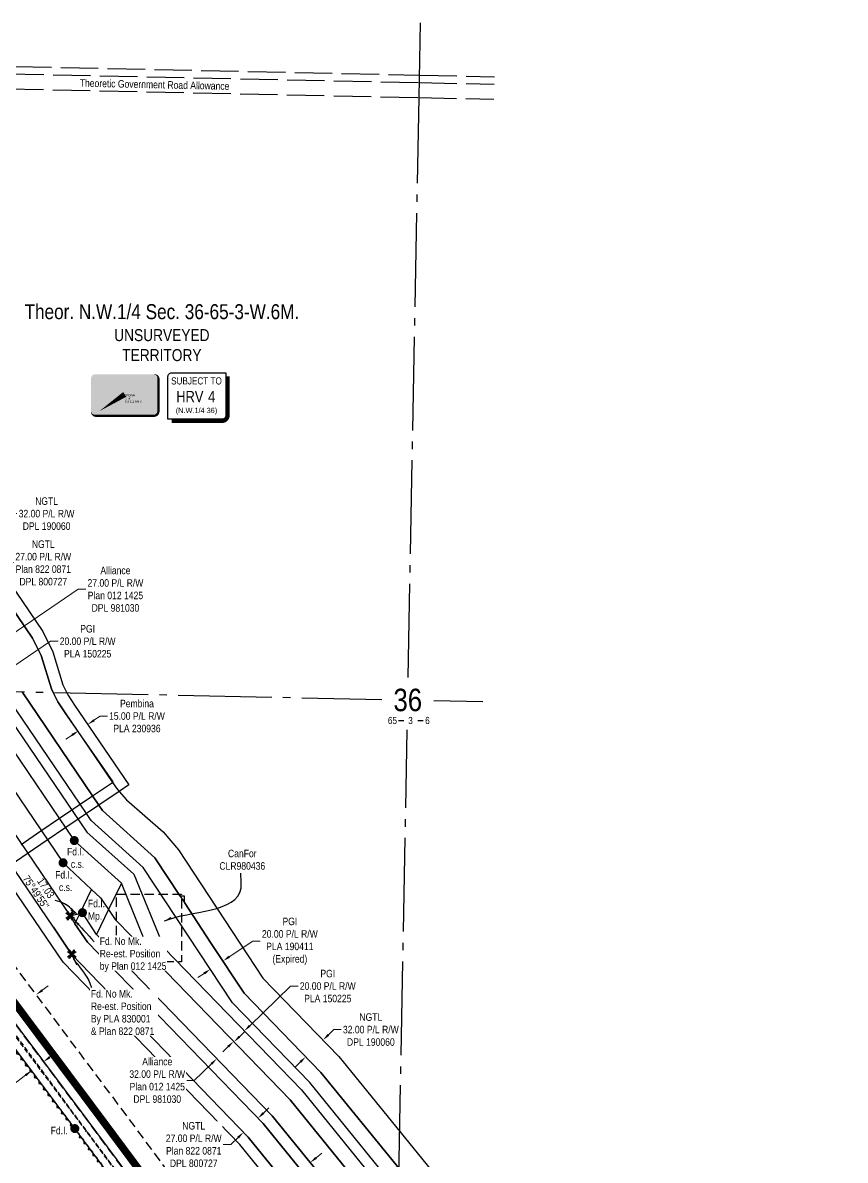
# Model space of a CAD drawing. Extents: x 413456 to 426437, y 6044251 to 6059667.
# Drawn here: x 414682 to 415779, y 6058115 to 6059633 of the extents above; entities that cross this region are included whole.
import ezdxf
from ezdxf.enums import TextEntityAlignment as Align

# ---------------------------------------------------------------- set-up
doc = ezdxf.new("R2018")
doc.units = 0
doc.header["$LTSCALE"] = 5
doc.header["$PDSIZE"] = 0.5
for name, pattern in [('0', [1, 1, 0]), ('foc-ACCESSROAD', [3.75, 2.5, -1.25]), ('foc-QUARTERLINE', [33, 25, -3, 2, -3]), ('foc-TIELINE', [1.875, 1.25, -0.625]), ('foc-UNSURVEYED', [12.5, 10, -2.5]), ('UG_PIPE', [1.875, 1.25, -0.625])]:
    doc.linetypes.add(name, pattern=pattern)
doc.layers.get('Defpoints').update_dxf_attribs({"color": 9})
for name, color, linetype in [('10', 1, 'Continuous'), ('9', 3, 'Continuous'), ('AS-OWNER', 7, 'Continuous'), ('AS-PIPE-UG', 44, 'UG_PIPE'), ('AS-ROADS', 254, 'Continuous'), ('C-RW', 13, 'Continuous'), ('C-SYMBOL', 7, 'Continuous'), ('CG-NOTES', 7, 'Continuous'), ('CTW', 7, 'Continuous'), ('F-AR', 190, 'foc-ACCESSROAD'), ('F-RW', 190, 'Continuous'), ('F-WS', 190, 'foc-ACCESSROAD'), ('L-BD', 7, 'Continuous'), ('L-MON', 1, 'Continuous'), ('L-MON-T', 1, 'Continuous'), ('L-QSEC', 8, 'foc-QUARTERLINE'), ('L-ROAD-T', 7, 'Continuous'), ('L-SECLBL', 7, 'Continuous'), ('L-UNS-T', 3, 'Continuous'), ('L-USEC', 7, 'foc-UNSURVEYED'), ('T-BUSH', 110, '0'), ('T-TIE', 201, 'foc-TIELINE')]:
    doc.layers.add(name, color=color, linetype=linetype)
for name, color, linetype, lineweight in [('C-RW-T', 13, 'Continuous', 9), ('F-AR-T', 190, 'Continuous', 9), ('F-RW-T', 190, 'Continuous', 9), ('F-WS-T', 190, 'Continuous', 9), ('T-TIE-T', 201, 'Continuous', 18)]:
    doc.layers.add(name, color=color, linetype=linetype, lineweight=lineweight)
doc.styles.add('175L', font='ARIALN.TTF', dxfattribs={"height": 20})
doc.styles.add('80CG', font='ARIALN.TTF', dxfattribs={"height": 10})
doc.styles.add('80L', font='ARIALN.TTF', dxfattribs={"height": 10})
doc.styles.add('HRV', font='ARIALN.TTF', dxfattribs={"height": 3})
doc.styles.add('SIMPLEX', font='ARIALN.TTF')
doc.styles.get("Standard").update_dxf_attribs({"font": 'ARIALN.TTF'})
doc.dimstyles.new('Compass 5 000', dxfattribs={"dimscale": 5, "dimtxt": 9, "dimasz": 2, "dimexe": 0.2, "dimexo": 0.0625, "dimgap": 0.5, "dimtad": 0, "dimtih": 1, "dimtoh": 1, "dimzin": 0, "dimdsep": 46, "dimtxsty": '80CG', "dimcen": 0.1, "dimse1": 1, "dimse2": 1, "dimclrd": 256, "dimclrt": 256, "dimaunit": 1, "dimadec": 4, "dimazin": 0, "dimtfac": 0.06, "dimtofl": 0, "dimtmove": 0, "dimatfit": 1, "dimfxl": 0.2, "dimtolj": 1, "dimtzin": 0, "dimlwd": -1, "dimarcsym": 0})

# ---------------------------------------------------------------- blocks, each defined once
blk = doc.blocks.new('L-SECLBL')
at = {"layer": '9', "color": 7}
for p, q in [((-5.1, -27.8), (-12.3, -27.8)), ((20.7, -27.8), (13.5, -27.8))]:
    blk.add_line(p, q, dxfattribs=at)
at = {"layer": '10', "color": 2, "style": 'SIMPLEX'}
blk.add_attdef('SEC', text='', height=30, dxfattribs=at).set_placement((0, 0), align=Align.MIDDLE)
at = {"layer": '10', "color": 5, "style": '80L'}
blk.add_attdef('TWP', text='', height=9.5, dxfattribs=at).set_placement((-14.4, -27.4), align=Align.MIDDLE_RIGHT)
blk.add_attdef('RGE', text='', height=9.5, dxfattribs=at).set_placement((3.6, -27.4), align=Align.MIDDLE_CENTER)
blk.add_attdef('MER', text='', height=9.5, dxfattribs=at).set_placement((23.2, -27.4), align=Align.MIDDLE_LEFT)
blk = doc.blocks.new('HRV')
blk.add_lwpolyline([(-35.1, 31.6), (37.2, 31.6), (37.2, -25.5, -0.414214), (32.2, -30.5), (-40.1, -30.5), (-40.1, 26.6, -0.414214)], format="xyb", close=True)
at = {"const_width": 5, "flags": 128}
blk.add_lwpolyline([(-35.1, -33), (32.2, -33, 0.414214), (39.7, -25.5), (39.7, 26.6)], format="xyb", dxfattribs=at)
at = {"style": '80L'}
blk.add_text('SUBJECT TO', height=9.5, dxfattribs=at).set_placement((-2, 13.1), align=Align.BOTTOM_CENTER)
blk.add_attdef('(N.W.1/4 00)', text='', height=7.12, dxfattribs=at).set_placement((-2, -24.4), align=Align.BOTTOM_CENTER)
at = {"layer": 'CTW', "color": 3, "style": 'HRV'}
blk.add_text('HRV', height=15, dxfattribs=at).set_placement((-10.9, -0.2), align=Align.MIDDLE_CENTER)
blk.add_attdef('0', text='', height=15, dxfattribs=at).set_placement((18.3, -0.2), align=Align.MIDDLE_CENTER)
blk = doc.blocks.new('*D92')
at = {"layer": 'C-RW-T', "transparency": 16777216}
for p, q in [((414717.4, 6058252.2), (414725.4, 6058258.2)), ((414685.4, 6058228.2), (414667.7, 6058215.1)), ((414667.7, 6058215.1), (414657.7, 6058215.1))]:
    blk.add_line(p, q, dxfattribs=at)
for points in [[(414716.4, 6058253.5), (414718.4, 6058250.8), (414709.4, 6058246.2)], [(414684.4, 6058229.6), (414686.4, 6058226.9), (414693.4, 6058234.2)]]:
    blk.add_solid(points, dxfattribs=at)
at = {"layer": 'Defpoints', "color": 0, "transparency": 16777216}
for p in [(414688.4, 6058274.3), (414672.4, 6058262.3), (414693.4, 6058234.2)]:
    blk.add_point(p, dxfattribs=at)
at = {"layer": 'C-RW-T', "transparency": 16777216, "insert": (414618.2, 6058215.1), "char_height": 10, "attachment_point": 5, "style": '80CG'}
blk.add_mtext('\\A1;Veren\\P20.00 P/L R/W\\PPlan 832 1008\\PPLA 140377', dxfattribs=at)
blk = doc.blocks.new('*D109')
at = {"layer": 'Defpoints', "color": 0, "transparency": 16777216}
for p in [(414681.5, 6058359.9), (414644.9, 6058332.5), (414663, 6058308.3)]:
    blk.add_point(p, dxfattribs=at)
at = {"layer": 'F-AR-T', "transparency": 16777216}
for p, q in [((414707.6, 6058341.7), (414715.6, 6058347.7)), ((414654.9, 6058302.3), (414628.5, 6058282.6)), ((414628.5, 6058282.6), (414618.5, 6058282.6))]:
    blk.add_line(p, q, dxfattribs=at)
for points in [[(414706.6, 6058343), (414708.6, 6058340.3), (414699.6, 6058335.7)], [(414654, 6058303.7), (414655.9, 6058301), (414663, 6058308.3)]]:
    blk.add_solid(points, dxfattribs=at)
at = {"layer": 'F-AR-T', "transparency": 16777216, "insert": (414590.6, 6058282.6), "char_height": 10, "attachment_point": 5, "style": '80CG'}
blk.add_mtext('\\A1;CanFor\\P45.72 A/R\\PDLO 3280', dxfattribs=at)
blk = doc.blocks.new('*D114')
at = {"layer": 'Defpoints', "color": 0, "transparency": 16777216}
for p in [(414973.8, 6058193.3), (414954.4, 6058174.5), (414976.2, 6058152)]:
    blk.add_point(p, dxfattribs=at)
at = {"layer": 'F-RW-T', "transparency": 16777216}
for p, q in [((415002.8, 6058177.7), (415010, 6058184.7)), ((414959.3, 6058135.6), (414949.3, 6058135.6)), ((414969.1, 6058145), (414959.3, 6058135.6))]:
    blk.add_line(p, q, dxfattribs=at)
for points in [[(415001.7, 6058178.9), (415004, 6058176.5), (414995.6, 6058170.8)], [(414967.9, 6058146.2), (414970.2, 6058143.8), (414976.2, 6058152)]]:
    blk.add_solid(points, dxfattribs=at)
at = {"layer": 'F-RW-T', "transparency": 16777216, "insert": (414909.8, 6058135.6), "char_height": 10, "attachment_point": 5, "style": '80CG', "bg_fill": 3, "box_fill_scale": 1.1, "bg_fill_color": 256, "bg_fill_true_color": 13158600, "bg_fill_transparency": 0}
blk.add_mtext('\\A1;NGTL\\P27.00 P/L R/W\\PPlan 822 0871\\PDPL 800727', dxfattribs=at)
blk = doc.blocks.new('*D150')
at = {"layer": 'Defpoints', "color": 0, "transparency": 16777216}
for p in [(414499.1, 6058803.1), (414501.9, 6058799), (414479.6, 6058783.8)]:
    blk.add_point(p, dxfattribs=at)
at = {"layer": 'F-RW-T', "transparency": 16777216}
for p, q in [((414507.3, 6058808.8), (414659.5, 6058912.1)), ((414659.5, 6058912.1), (414669.5, 6058912.1)), ((414468.5, 6058782.4), (414460.2, 6058776.7))]:
    blk.add_line(p, q, dxfattribs=at)
for points in [[(414506.4, 6058810.1), (414508.3, 6058807.4), (414499.1, 6058803.1)], [(414467.5, 6058783.7), (414469.4, 6058781), (414476.7, 6058788)]]:
    blk.add_solid(points, dxfattribs=at)
at = {"layer": 'F-RW-T', "transparency": 16777216, "insert": (414709, 6058912.1), "char_height": 10, "attachment_point": 5, "style": '80CG'}
blk.add_mtext('\\A1;NGTL\\P27.00 P/L R/W\\PPlan 822 0871\\PDPL 800727', dxfattribs=at)
blk = doc.blocks.new('*D151')
at = {"layer": 'Defpoints', "color": 0, "transparency": 16777216}
for p in [(414608, 6058939.9), (414610.7, 6058935.9), (414584.2, 6058917.9)]:
    blk.add_point(p, dxfattribs=at)
at = {"layer": 'F-RW-T', "transparency": 16777216}
for p, q in [((414616.2, 6058945.5), (414663.9, 6058977.9)), ((414663.9, 6058977.9), (414673.9, 6058977.9)), ((414573.2, 6058916.4), (414564.9, 6058910.7))]:
    blk.add_line(p, q, dxfattribs=at)
for points in [[(414615.3, 6058946.9), (414617.2, 6058944.2), (414608, 6058939.9)], [(414572.3, 6058917.7), (414574.2, 6058915), (414581.5, 6058922)]]:
    blk.add_solid(points, dxfattribs=at)
at = {"layer": 'F-RW-T', "transparency": 16777216, "insert": (414713.4, 6058977.9), "char_height": 10, "attachment_point": 5, "style": '80CG'}
blk.add_mtext('\\A1;NGTL\\P32.00 P/L R/W\\PDPL 190060', dxfattribs=at)
blk = doc.blocks.new('*D152')
at = {"layer": 'Defpoints', "color": 0, "transparency": 16777216}
for p in [(414623.6, 6058763.8), (414607.1, 6058752.6), (414633.3, 6058749.6)]:
    blk.add_point(p, dxfattribs=at)
at = {"layer": 'F-RW-T', "transparency": 16777216}
for p, q in [((414641.5, 6058755.2), (414718.7, 6058807.5)), ((414718.7, 6058807.5), (414728.7, 6058807.5)), ((414608.4, 6058732.8), (414600.2, 6058727.2))]:
    blk.add_line(p, q, dxfattribs=at)
for points in [[(414640.6, 6058756.6), (414642.5, 6058753.8), (414633.3, 6058749.6)], [(414607.5, 6058734.1), (414609.4, 6058731.4), (414616.7, 6058738.4)]]:
    blk.add_solid(points, dxfattribs=at)
at = {"layer": 'F-RW-T', "transparency": 16777216, "insert": (414768.2, 6058807.5), "char_height": 10, "attachment_point": 5, "style": '80CG'}
blk.add_mtext('\\A1;PGI\\P20.00 P/L R/W\\PPLA 150225', dxfattribs=at)
blk = doc.blocks.new('*D153')
at = {"layer": 'Defpoints', "color": 0, "transparency": 16777216}
for p in [(414556.2, 6058775.7), (414529.8, 6058757.8), (414572.1, 6058752.3)]:
    blk.add_point(p, dxfattribs=at)
at = {"layer": 'F-RW-T', "transparency": 16777216}
for p, q in [((414580.4, 6058757.9), (414755.7, 6058877)), ((414755.7, 6058877), (414765.7, 6058877)), ((414537.4, 6058728.8), (414529.2, 6058723.2))]:
    blk.add_line(p, q, dxfattribs=at)
for points in [[(414579.4, 6058759.3), (414581.3, 6058756.6), (414572.1, 6058752.3)], [(414536.5, 6058730.2), (414538.4, 6058727.4), (414545.7, 6058734.4)]]:
    blk.add_solid(points, dxfattribs=at)
at = {"layer": 'F-RW-T', "transparency": 16777216, "insert": (414805.3, 6058877), "char_height": 10, "attachment_point": 5, "style": '80CG'}
blk.add_mtext('\\A1;Alliance\\P27.00 P/L R/W\\PPlan 012 1425\\PDPL 981030', dxfattribs=at)
blk = doc.blocks.new('*D155')
at = {"layer": 'Defpoints', "color": 0, "transparency": 16777216}
for p in [(415082.3, 6058275.2), (415085.1, 6058272.3), (415062.1, 6058250)]:
    blk.add_point(p, dxfattribs=at)
at = {"layer": 'F-RW-T', "transparency": 16777216}
for p, q in [((415089.5, 6058282.1), (415096.7, 6058289.1)), ((415096.7, 6058289.1), (415106.7, 6058289.1)), ((415052.2, 6058245.9), (415045, 6058239))]:
    blk.add_line(p, q, dxfattribs=at)
for points in [[(415088.4, 6058283.3), (415090.7, 6058280.9), (415082.3, 6058275.2)], [(415051, 6058247.1), (415053.3, 6058244.7), (415059.4, 6058252.9)]]:
    blk.add_solid(points, dxfattribs=at)
at = {"layer": 'F-RW-T', "transparency": 16777216, "insert": (415146.2, 6058289.1), "char_height": 10, "attachment_point": 5, "style": '80CG'}
blk.add_mtext('\\A1;NGTL\\P32.00 P/L R/W\\PDPL 190060', dxfattribs=at)
blk = doc.blocks.new('*D157')
at = {"layer": 'Defpoints', "color": 0, "transparency": 16777216}
for p in [(414977.3, 6058287.3), (414983.5, 6058280.8), (414969.2, 6058266.9)]:
    blk.add_point(p, dxfattribs=at)
at = {"layer": 'F-RW-T', "transparency": 16777216}
for p, q in [((414984.5, 6058294.2), (415039.1, 6058347.2)), ((415039.1, 6058347.2), (415049.1, 6058347.2)), ((414955.8, 6058266.4), (414948.6, 6058259.4))]:
    blk.add_line(p, q, dxfattribs=at)
for points in [[(414983.3, 6058295.4), (414985.6, 6058293), (414977.3, 6058287.3)], [(414954.6, 6058267.6), (414956.9, 6058265.2), (414962.9, 6058273.3)]]:
    blk.add_solid(points, dxfattribs=at)
at = {"layer": 'F-RW-T', "transparency": 16777216, "insert": (415088.7, 6058347.2), "char_height": 10, "attachment_point": 5, "style": '80CG'}
blk.add_mtext('\\A1;PGI\\P20.00 P/L R/W\\PPLA 150225', dxfattribs=at)
blk = doc.blocks.new('*D158')
at = {"layer": 'Defpoints', "color": 0, "transparency": 16777216}
for p in [(414948.8, 6058380.7), (414936.2, 6058363.5), (414952.9, 6058374.5)]:
    blk.add_point(p, dxfattribs=at)
at = {"layer": 'F-RW-T', "transparency": 16777216}
for p, q in [((414957.1, 6058386.2), (414988.6, 6058407)), ((414988.6, 6058407), (414998.6, 6058407)), ((414923.7, 6058364.2), (414915.4, 6058358.7))]:
    blk.add_line(p, q, dxfattribs=at)
for points in [[(414956.2, 6058387.6), (414958, 6058384.9), (414948.8, 6058380.7)], [(414922.8, 6058365.6), (414924.7, 6058362.8), (414932.1, 6058369.7)]]:
    blk.add_solid(points, dxfattribs=at)
at = {"layer": 'F-RW-T', "transparency": 16777216, "insert": (415038.1, 6058407), "char_height": 10, "attachment_point": 5, "style": '80CG'}
blk.add_mtext('\\A1;PGI\\P20.00 P/L R/W\\PPLA 190411\\P(Expired)', dxfattribs=at)
blk = doc.blocks.new('*D159')
at = {"layer": 'Defpoints', "color": 0, "transparency": 16777216}
for p in [(414768.4, 6058696.5), (414808.1, 6058637.9), (414795.6, 6058629.5)]:
    blk.add_point(p, dxfattribs=at)
at = {"layer": 'F-RW-T', "transparency": 16777216}
for p, q in [((414776.6, 6058702.1), (414784.9, 6058707.7)), ((414784.9, 6058707.7), (414794.9, 6058707.7)), ((414747.6, 6058682.4), (414739.3, 6058676.8))]:
    blk.add_line(p, q, dxfattribs=at)
for points in [[(414775.7, 6058703.5), (414777.6, 6058700.7), (414768.4, 6058696.5)], [(414746.6, 6058683.8), (414748.5, 6058681), (414755.8, 6058688)]]:
    blk.add_solid(points, dxfattribs=at)
at = {"layer": 'F-RW-T', "transparency": 16777216, "insert": (414834, 6058707.7), "char_height": 10, "attachment_point": 5, "style": '80CG'}
blk.add_mtext('\\A1;Pembina\\P15.00 P/L R/W\\PPLA 230936', dxfattribs=at)
blk = doc.blocks.new('*D161')
at = {"layer": 'Defpoints', "color": 0, "transparency": 16777216}
for p in [(415029.8, 6058155.3), (415017.4, 6058145.3), (415052.9, 6058101.6)]:
    blk.add_point(p, dxfattribs=at)
at = {"layer": 'F-RW-T', "transparency": 16777216}
for p, q in [((415073, 6058117.9), (415080.8, 6058124.2)), ((415045.2, 6058095.3), (415012.9, 6058069.1)), ((415012.9, 6058069.1), (415002.9, 6058069.1))]:
    blk.add_line(p, q, dxfattribs=at)
for points in [[(415072, 6058119.2), (415074.1, 6058116.6), (415065.3, 6058111.6)], [(415044.1, 6058096.6), (415046.2, 6058094), (415052.9, 6058101.6)]]:
    blk.add_solid(points, dxfattribs=at)
at = {"layer": 'F-RW-T', "transparency": 16777216, "insert": (414963.8, 6058069.1), "char_height": 10, "attachment_point": 5, "style": '80CG', "bg_fill": 3, "box_fill_scale": 1.1, "bg_fill_color": 256, "bg_fill_true_color": 13158600, "bg_fill_transparency": 0}
blk.add_mtext('\\A1;NGTL\\P16.00 P/L R/W\\PDPL 110999', dxfattribs=at)
blk = doc.blocks.new('*D162')
at = {"layer": 'Defpoints', "color": 0, "transparency": 16777216}
for p in [(414940.6, 6058250.4), (414992.1, 6058243.3), (414969.1, 6058221)]:
    blk.add_point(p, dxfattribs=at)
at = {"layer": 'F-RW-T', "transparency": 16777216}
for p, q in [((414970.8, 6058279.6), (414978, 6058286.6)), ((414933.4, 6058243.4), (414910.6, 6058221.3)), ((414910.6, 6058221.3), (414900.6, 6058221.3))]:
    blk.add_line(p, q, dxfattribs=at)
for points in [[(414969.6, 6058280.8), (414971.9, 6058278.4), (414963.6, 6058272.7)], [(414932.3, 6058244.6), (414934.6, 6058242.2), (414940.6, 6058250.4)]]:
    blk.add_solid(points, dxfattribs=at)
at = {"layer": 'F-RW-T', "transparency": 16777216, "insert": (414861.1, 6058221.3), "char_height": 10, "attachment_point": 5, "style": '80CG', "bg_fill": 3, "box_fill_scale": 1.1, "bg_fill_color": 256, "bg_fill_true_color": 13158600, "bg_fill_transparency": 0}
blk.add_mtext('\\A1;Alliance\\P32.00 P/L R/W\\PPlan 012 1425\\PDPL 981030', dxfattribs=at)
blk = doc.blocks.new('*U289')
h = blk.add_hatch(color=255)
edge = h.paths.add_edge_path()
edge.add_line((-39, -28.5), (39, -28.5))
edge.add_arc((39, -22.5), 6, 270, 360)
edge.add_line((45, -22.5), (45, 21))
edge.add_arc((39, 21), 6, 0, 90)
edge.add_line((39, 27), (-39, 27))
edge.add_arc((-39, 21), 6, 90, 180)
edge.add_line((-45, 21), (-45, -22.5))
edge.add_arc((-39, -22.5), 6, 180, 270)
at = {"color": 14, "flags": 128}
blk.add_lwpolyline([(-39, -28.5, 3, 3, 0), (39, -28.5, 3, 3, 0.414214), (45, -22.5, 3, 3, 0), (45, 21, 3, 0, 0.414214), (39, 27, 0, 0, 0), (-39, 27, 0, 0, 0.414214), (-45, 21, 0, 0, 0), (-45, -22.5, 0, 3, 0.414214)], format="xyseb", close=True, dxfattribs=at)
blk.add_lwpolyline([(-34, -22.5, 0, 7.5, 0), (0, 0, 0, 0, 0)], format="xyseb", dxfattribs=at)
at = {"color": 14, "lineweight": 30, "flags": 104}
blk.add_attdef('ENTER_TEXT', text='', height=10, dxfattribs=at).set_placement((0, 0), align=Align.MIDDLE_CENTER)
blk = doc.blocks.new('fdia')
at = {"color": 255, "const_width": 1}
blk.add_lwpolyline([(-0.5, 0, 1), (0.5, 0, 1)], format="xyb", close=True, dxfattribs=at)
blk = doc.blocks.new('Fdiaa')
blk.add_blockref('fdia', (0, 0))
blk = doc.blocks.new('fdib')
at = {"color": 1, "const_width": 1.6}
blk.add_lwpolyline([(-0.4, 0, 1), (0.4, 0, 1)], format="xyb", close=True, dxfattribs=at)
at = {"color": 1}
blk.add_circle((0, 0), 0.8, dxfattribs=at)
blk = doc.blocks.new('Fdibb')
blk.add_blockref('fdib', (0, 0))
blk = doc.blocks.new('fdicc')
for name in ['Fdibb', 'Fdiaa']:
    blk.add_blockref(name, (0, 0))
blk = doc.blocks.new('FDI')
blk.add_blockref('fdicc', (0, 0))
blk = doc.blocks.new('TEMP')
h = blk.add_hatch(color=255)
h.dxf.hatch_style = 1
h.paths.add_polyline_path([(0, 0.25), (-0.67, 1.15), (-0.67, 0.67), (-1.15, 0.67), (-0.25, 0), (-1.15, -0.67), (-0.67, -0.67), (-0.67, -1.15), (0, -0.25), (0.67, -1.15), (0.67, -0.67), (1.15, -0.67), (0.25, 0), (1.15, 0.67), (0.67, 0.67), (0.67, 1.15)])
h.paths.add_polyline_path([(0.57, 0.85), (0.57, 0.57), (0.85, 0.57), (0.08, 0), (0.85, -0.57), (0.57, -0.57), (0.57, -0.85), (0, -0.08), (-0.57, -0.85), (-0.57, -0.57), (-0.85, -0.57), (-0.08, 0), (-0.85, 0.57), (-0.57, 0.57), (-0.57, 0.85), (0, 0.08)], flags=16)
h = blk.add_hatch(color=1)
h.dxf.hatch_style = 1
h.paths.add_polyline_path([(0, 0.08), (-0.57, 0.85), (-0.57, 0.57), (-0.85, 0.57), (-0.08, 0), (-0.85, -0.57), (-0.57, -0.57), (-0.57, -0.85), (0, -0.08), (0.57, -0.85), (0.57, -0.57), (0.85, -0.57), (0.08, 0), (0.85, 0.57), (0.57, 0.57), (0.57, 0.85)])
at = {"color": 1}
for p, q in [((-0.08, 0), (0.08, 0)), ((0, 0.08), (0, -0.08))]:
    blk.add_line(p, q, dxfattribs=at)
at = {"color": 255, "flags": 128}
blk.add_lwpolyline([(-0.25, 0), (-1.15, 0.67), (-0.67, 0.67), (-0.67, 1.15), (0, 0.25), (0.67, 1.15), (0.67, 0.67), (1.15, 0.67), (0.25, 0), (1.15, -0.67), (0.67, -0.67), (0.67, -1.15), (0, -0.25), (-0.67, -1.15), (-0.67, -0.67), (-1.15, -0.67)], close=True, dxfattribs=at)
at = {"color": 1, "flags": 128}
blk.add_lwpolyline([(-0.08, 0), (-0.85, 0.57), (-0.57, 0.57), (-0.57, 0.85), (0, 0.08), (0.57, 0.85), (0.57, 0.57), (0.85, 0.57), (0.08, 0), (0.85, -0.57), (0.57, -0.57), (0.57, -0.85), (0, -0.08), (-0.57, -0.85), (-0.57, -0.57), (-0.85, -0.57)], close=True, dxfattribs=at)

msp = doc.modelspace()

# ---------------------------------------------------------------- linework, layer by layer
at = {"layer": 'AS-PIPE-UG', "flags": 128}
msp.add_lwpolyline([(415013.81, 6057825.514), (414991.353, 6057854.7), (414934.456, 6057929.698), (414759.483, 6058163.631), (414568.896, 6058422.579), (414403.322, 6058637.155), (414227.724, 6058873.014), (414219.982, 6058882.955), (414210.979, 6058894.781), (414205.494, 6058902.518), (414200.319, 6058908.749)], dxfattribs=at)
at = {"layer": 'AS-ROADS', "const_width": 9.996, "flags": 128}
msp.add_lwpolyline([(414166.253, 6058999.705), (414193.452, 6058962.875), (414227.645, 6058917.499), (414241.541, 6058898.813), (414270.734, 6058860.244), (414778.798, 6058180.154), (414953.433, 6057945.311), (414963.33, 6057931.94), (414977.822, 6057914.641), (415005.21, 6057886.425), (415028.571, 6057863.542), (415045.297, 6057848.482), (415051.329, 6057843.421)], dxfattribs=at)
at = {"layer": 'C-RW'}
msp.add_lwpolyline([(413468.105, 6058539.008), (413472.81, 6058542.475), (413497.296, 6058560.516), (413569.548, 6058613.752), (413606.32, 6058640.844), (413736.561, 6058759.342), (413766.657, 6058786.729), (413788.835, 6058806.908), (413816.057, 6058831.681), (414012.329, 6059010.306), (414047.714, 6059004.736), (414048.94, 6059004.543), (414072.297, 6059000.867), (414072.7, 6059000.803), (414099.361, 6058996.608), (414126.406, 6058992.35), (414154.836, 6058987.875), (414158.665, 6058983.043), (414201.109, 6058926.231), (414767.101, 6058168.976, -0.00063183), (414767.131, 6058168.936), (414942.855, 6057932.587), (415203.176, 6057603.01)], format="xyb", dxfattribs=at)
msp.add_lwpolyline([(414744.8, 6058441.038), (414751.302, 6058430.307), (414768.01, 6058405.7), (415002.626, 6058163.54), (415163.864, 6057964.907)], dxfattribs=at)
at = {"layer": 'F-AR', "flags": 128}
msp.add_lwpolyline([(414195.036, 6059010.215), (414237.48, 6058953.403), (414803.466, 6058196.157, -0.00063183), (414803.565, 6058196.024), (414978.893, 6057960.207), (415027.314, 6057898.904)], format="xyb", dxfattribs=at)
msp.add_lwpolyline([(415556.042, 6057613.552), (415517.264, 6057613.555), (415432.685, 6057624.631), (415410.054, 6057627.847), (415319.915, 6057640.658), (415296.517, 6057643.983), (415290.45, 6057648.73), (415284.293, 6057653.546), (415247.428, 6057682.388), (415244.821, 6057684.428), (415244.039, 6057685.04), (415220.14, 6057697.466), (415206.402, 6057704.608), (415190.181, 6057713.043), (415176.649, 6057721.804), (415130.546, 6057751.655), (415051.009, 6057815.157), (415020.628, 6057840.898), (415004.448, 6057854.608), (414942.855, 6057932.587), (414767.116, 6058168.956), (414210.548, 6058913.602)], dxfattribs=at)
at = {"layer": 'F-RW'}
for p, q in [((414312.142, 6059135.447), (414735.399, 6058511.867)), ((414337.851, 6059149.242), (414750.377, 6058541.472)), ((414282.903, 6059121.624), (414744.8, 6058441.038)), ((414564.252, 6058851.284), (414766.918, 6058552.699)), ((414744.8, 6058441.038), (414761.306, 6058445.205))]:
    msp.add_line(p, q, dxfattribs=at)
for points in [[(414413.7, 6059254.62), (414708.249, 6058820.633), (414721.58, 6058793.5), (414735.156, 6058749.548), (414740.378, 6058738.911), (414742.551, 6058734.496), (414750.856, 6058722.26), (414823.067, 6058615.854), (414810.267, 6058607.166), (414783.248, 6058588.827), (414766.701, 6058577.596), (414754.291, 6058569.173), (414737.741, 6058557.941), (414714.163, 6058541.938), (414687.681, 6058523.966), (414665.925, 6058509.198)], [(414679.257, 6058536.369), (414705.732, 6058554.337), (414729.326, 6058570.35), (414745.875, 6058581.582), (414758.285, 6058590.005), (414774.833, 6058601.236), (414801.307, 6058619.205), (414802.242, 6058619.839), (414738.362, 6058711.928), (414728.276, 6058726.785), (414722.142, 6058739.301), (414719.848, 6058743.992), (414706.078, 6058788.575), (414694.79, 6058811.894), (414413.18, 6059227.126)], [(415147.71, 6057941.982), (414982.417, 6058145.612), (414746.87, 6058389.796), (414722.469, 6058425.883), (414260.503, 6059106.57)], [(414926.986, 6057920.425), (414751.088, 6058157.008), (414185.094, 6058914.266)], [(415183.221, 6058072.695), (415064.686, 6058218.674), (414961.62, 6058324.985), (414842.464, 6058505.489), (414772.948, 6058568.385), (414766.701, 6058577.596), (414758.285, 6058590.005), (414656.08, 6058740.715)], [(414680.599, 6058740.19), (414774.833, 6058601.236), (414783.248, 6058588.827), (414788.149, 6058581.6), (414857.756, 6058518.61), (414891.694, 6058467.197), (414897.281, 6058458.736), (414933.264, 6058404.224), (414977.251, 6058337.592), (415079.656, 6058231.964), (415183.802, 6058103.705)], [(414766.918, 6058552.699), (414829.865, 6058496.662), (414870.152, 6058397.784), (415053.458, 6058208.708), (415182.786, 6058049.438), (415211.382, 6058014.221), (415219.025, 6057999.004), (415223.589, 6057989.918), (415244.81, 6057947.672), (415251.62, 6057939.282), (415264.574, 6057923.318), (415297.329, 6057882.965), (415312.851, 6057851.221), (415320.79, 6057816.77), (415320.68, 6057781.657), (415299.917, 6057691.953), (415295.277, 6057671.908), (415312.661, 6057649.859), (415319.915, 6057640.658), (415328.726, 6057629.481), (415410.442, 6057527.486)], [(414750.377, 6058541.472), (414813.29, 6058484.689), (414796.149, 6058449.398), (414780.035, 6058416.222), (414780.362, 6058415.797), (414808.145, 6058387.116), (414814.139, 6058380.929), (415014.456, 6058174.156), (415176.284, 6057974.984), (415163.864, 6057964.907), (415002.626, 6058163.54), (414768.01, 6058405.7), (414751.302, 6058430.307), (414757.455, 6058442.976), (414773.509, 6058476.029), (414735.399, 6058511.867)], [(415300.302, 6057634.629), (415288.706, 6057647.954), (415284.293, 6057653.546), (415273.639, 6057667.047), (415283.16, 6057708.066), (415300.744, 6057783.833), (415300.788, 6057814.51), (415293.878, 6057844.496), (415280.365, 6057872.131), (415238.368, 6057923.876), (415235.93, 6057926.88), (415227.914, 6057936.754), (415207.572, 6057977.251), (415203.013, 6057986.327), (415194.487, 6058003.302), (415182.205, 6058018.427), (415038.487, 6058195.419), (414859.481, 6058380.059), (414853.1, 6058386.641), (414813.29, 6058484.689), (414750.377, 6058541.472)], [(415126.896, 6057943.826), (414971.187, 6058135.648), (414735.32, 6058379.099), (414644.513, 6058512.788)], [(414735.399, 6058511.867), (414773.509, 6058476.029), (414785.49, 6058465.144), (414796.149, 6058449.398), (414805.152, 6058436.098), (414809.01, 6058432.119), (414853.1, 6058386.641), (414859.481, 6058380.059), (415038.487, 6058195.419), (415182.205, 6058018.427)], [(415176.284, 6057974.984), (415014.456, 6058174.156), (414814.139, 6058380.929), (414808.145, 6058387.116), (414780.362, 6058415.797), (414780.035, 6058416.222), (414761.306, 6058445.205)], [(414722.469, 6058425.883), (414746.87, 6058389.796), (414982.417, 6058145.612), (415147.71, 6057941.982), (415148.176, 6057941.408), (415136.176, 6057932.05)]]:
    msp.add_lwpolyline(points, dxfattribs=at)
at = {"layer": 'F-WS', "flags": 128}
msp.add_lwpolyline([(414806.513, 6058470.106), (414893.463, 6058470.106), (414893.463, 6058379.647), (414806.513, 6058379.647)], close=True, dxfattribs=at)
at = {"layer": 'L-QSEC'}
for p, q in [((415210.579, 6059533.286), (415212.453, 6059633.291)), ((415196.08, 6058759.193), (415210.579, 6059533.286)), ((414394.044, 6058746.331), (415160.992, 6058729.936)), ((415230.258, 6058728.455), (415295.499, 6058727.06)), ((415180.457, 6057925.111), (415194.769, 6058689.206))]:
    msp.add_line(p, q, dxfattribs=at)
at = {"layer": 'L-USEC'}
for p, q in [((414419.862, 6059580.473), (415211.144, 6059563.443)), ((414409.632, 6059570.649), (415211.012, 6059553.401)), ((415211.144, 6059563.443), (415311.122, 6059561.291)), ((414409.252, 6059550.533), (415210.579, 6059533.286)), ((415211.012, 6059553.401), (415310.934, 6059551.251)), ((415210.579, 6059533.286), (415310.557, 6059531.134))]:
    msp.add_line(p, q, dxfattribs=at)
at = {"layer": 'T-BUSH', "flags": 128}
msp.add_lwpolyline([(414564.561, 6058400.754, -0.52056705), (414570.574, 6058392.769, -0.52056705), (414576.586, 6058384.784, -0.52056705), (414582.598, 6058376.799, -0.52056705), (414588.611, 6058368.813, -0.52056705), (414594.623, 6058360.828, -0.52056705), (414600.635, 6058352.843, -0.52056705), (414606.648, 6058344.857, -0.52056705), (414612.66, 6058336.872, -0.52056705), (414618.673, 6058328.887, -0.52056705), (414624.685, 6058320.902, -0.52056705), (414630.697, 6058312.916, -0.52056705), (414636.71, 6058304.931, -0.52056705), (414642.722, 6058296.946, -0.52056705), (414648.734, 6058288.961, -0.52056705), (414654.747, 6058280.975, -0.52056705), (414660.759, 6058272.99, -0.52056705), (414666.771, 6058265.005, -0.52056705), (414672.784, 6058257.02, -0.52056705), (414678.796, 6058249.034, -0.52056705), (414684.808, 6058241.049, -0.52056705), (414690.821, 6058233.064, -0.52056705), (414696.833, 6058225.078, -0.52056705), (414702.845, 6058217.093, -0.52056705), (414708.858, 6058209.108, -0.52056705), (414714.87, 6058201.123, -0.52056705), (414720.882, 6058193.137, -0.52056705), (414726.895, 6058185.152, -0.52056705), (414732.907, 6058177.167, -0.52056705), (414738.919, 6058169.182, -0.52056705), (414744.932, 6058161.196, -0.52056705), (414750.94, 6058153.208, -0.52056705), (414756.932, 6058145.207, -0.52056705), (414762.923, 6058137.206, -0.52056705), (414768.915, 6058129.206, -0.52056705), (414774.907, 6058121.205, -0.52056705), (414780.899, 6058113.204, -0.52056705), (414786.891, 6058105.204, -0.52056705), (414792.883, 6058097.203, -0.52056705), (414798.874, 6058089.203, -0.52056705), (414804.866, 6058081.202, -0.52056705), (414810.858, 6058073.201, -0.52056705), (414816.85, 6058065.201, -0.52056705), (414822.842, 6058057.2, -0.52056705), (414828.834, 6058049.199, -0.52056705), (414834.825, 6058041.199, -0.52056705), (414840.817, 6058033.198, -0.52056705), (414846.809, 6058025.197, -0.52056705), (414852.801, 6058017.197, -0.52056705), (414858.793, 6058009.196, -0.52056705), (414864.785, 6058001.195, -0.52056705), (414870.777, 6057993.195, -0.52056705), (414876.768, 6057985.194, -0.52056705), (414882.76, 6057977.193, -0.52056705), (414888.752, 6057969.193, -0.52056705), (414894.744, 6057961.192, -0.52056705), (414900.736, 6057953.191, -0.52056705), (414906.728, 6057945.191, -0.52056705), (414912.719, 6057937.19, -0.52056705), (414918.711, 6057929.189, -0.52056705), (414924.703, 6057921.189, -0.52056705), (414931.147, 6057913.553, -0.52056705), (414937.711, 6057906.015, -0.52056705), (414944.275, 6057898.476, -0.52056705), (414950.839, 6057890.938, -0.52056705), (414957.402, 6057883.399, -0.52056705), (414963.966, 6057875.861, -0.52056705), (414970.53, 6057868.323, -0.52056705), (414977.094, 6057860.784, -0.52056705), (414983.658, 6057853.246, -0.52056705), (414983.663, 6057848.882, -0.52056705), (414976.596, 6057850.24, -0.52056705), (414970.368, 6057842.421, -0.52056705), (414964.141, 6057834.603, -0.52056705), (414957.913, 6057826.785, -0.52056705), (414950.189, 6057820.844, -0.52056705), (414941.504, 6057816.338, -0.52056705), (414942.541, 6057806.397, -0.52056705), (414943.756, 6057796.599, -0.52056705), (414947.93, 6057789.105, -0.52056705), (414949.19, 6057779.189, -0.52056705), (414950.451, 6057769.273, -0.52056705), (414951.711, 6057759.358, -0.52056705), (414952.972, 6057749.442, -0.52056705), (414954.232, 6057739.526, -0.52056705), (414955.493, 6057729.61, -0.52056705), (414956.719, 6057719.69, -0.52056705), (414957.919, 6057709.767, -0.52056705), (414959.118, 6057699.843, -0.52056705), (414960.318, 6057689.92, -0.52056705), (414961.517, 6057679.996, -0.52056705), (414962.717, 6057670.073, -0.52056705), (414963.916, 6057660.15, -0.52056705), (414965.116, 6057650.226, -0.52056705), (414966.315, 6057640.303, -0.52056705), (414967.515, 6057630.379, -0.52056705), (414965.945, 6057622.41, -0.52056705), (414957.777, 6057619.225, -0.52056705), (414960.084, 6057609.499, -0.52056705), (414960.039, 6057602.033, -0.52056705), (414950.228, 6057603.948, -0.52056705), (414940.418, 6057605.864, -0.52056705), (414926.718, 6057608.539, -0.52056705)], format="xyb", dxfattribs=at)
at = {"layer": 'T-TIE-T'}
for p, q in [((414705.581, 6058232.919), (414707.183, 6058234.116)), ((414765.423, 6058152.804), (414767.028, 6058153.997))]:
    msp.add_line(p, q, dxfattribs=at)

# ---------------------------------------------------------------- block references
at = {"layer": 'AS-OWNER'}
ref = msp.add_blockref('*U289', (414817.689, 6059137.122), dxfattribs=at)
lines = msp.add_mtext('CROWN\\PC. of T.\\P832 111 398 S', dxfattribs={"layer": '0', "color": 14, "insert": (414817.689, 6059137.122), "char_height": 2.5, "attachment_point": 1})
ref.add_attrib('ENTER_TEXT', '', (414817.689, 6059137.122), dxfattribs={"flags": 104}).embed_mtext(lines)
at = {"layer": 'CG-NOTES'}
msp.add_blockref('HRV', (414915.502, 6059134.44), dxfattribs=at).add_auto_attribs({'(N.W.1/4 00)': '(N.W.1/4 36)', '0': '4'})
at = {"layer": 'L-MON', "color": 3, "xscale": 4.999999999999877, "yscale": 4.999999999999877, "zscale": 4.999999999999877}
for p in [(414750.377, 6058541.472), (414735.399, 6058511.867), (414761.306, 6058445.205), (414751.088, 6058157.008)]:
    msp.add_blockref('FDI', p, dxfattribs=at)
at = {"layer": 'L-MON', "xscale": 4.997817849999914, "yscale": 4.997817849999914, "zscale": 4.997817849999914}
for p in [(414744.8, 6058441.038), (414747.017, 6058389.763)]:
    msp.add_blockref('TEMP', p, dxfattribs=at)
at = {"layer": 'L-SECLBL'}
msp.add_blockref('L-SECLBL', (415195.518, 6058729.197), dxfattribs=at).add_auto_attribs({'SEC': '36', 'TWP': '65', 'RGE': '3', 'MER': '6'})

# ---------------------------------------------------------------- texts
at = {"layer": 'C-SYMBOL', "color": 3, "style": '175L'}
msp.add_text('Theor. N.W.1/4 Sec. 36-65-3-W.6M.', height=20, dxfattribs=at).set_placement((414867.253, 6059231.574), align=Align.BOTTOM_CENTER)
at = {"layer": 'F-WS-T', "insert": (414974.614, 6058515.843), "char_height": 10, "attachment_point": 5, "style": '80CG'}
msp.add_mtext('\\A1;CanFor\\PCLR980436', dxfattribs=at)
at = {"layer": 'L-BD'}
for s, p in [("75°49'55''", (414699.291, 6058472.565)), ('17.03', (414712.382, 6058478.124))]:
    msp.add_text(s, height=9.9956, rotation=304.163777, dxfattribs=at).set_placement(p, align=Align.MIDDLE)
at = {"layer": 'L-MON-T', "char_height": 9.99564, "attachment_point": 1, "style": '80L'}
for s, insert in [('\\pxqr;Fd.I.\\Pc.s.', (414741.592, 6058531.7)), ('\\pxqr;Fd.I.\\Pc.s.', (414725.705, 6058500.744)), ('\\pxql;Fd.I.\\PMp.', (414768.542, 6058462.455)), ('\\pxqr;Fd.I.', (414719.753, 6058159.354))]:
    msp.add_mtext_dynamic_manual_height_columns(s, width=22.02483, gutter_width=49.956, heights=[0], dxfattribs=dict(at, insert=insert))
at = {"layer": 'L-UNS-T', "color": 3, "insert": (414867.277, 6059202.821), "char_height": 16, "attachment_point": 5, "style": '80L'}
msp.add_mtext_dynamic_manual_height_columns('\\pxqc;UNSURVEYED TERRITORY', width=126.30343, gutter_width=47.459, heights=[0], dxfattribs=at)

# ---------------------------------------------------------------- dimensions: what is measured, and where the dimension line sits
at = {"layer": 'C-RW-T'}
dim = msp.add_linear_dim(base=(414693.376, 6058234.226), p1=(414688.388, 6058274.291), p2=(414672.375, 6058262.321), angle=216.779352, text='Veren\\P20.00 P/L R/W\\PPlan 832 1008\\PPLA 140377', dimstyle='Compass 5 000', dxfattribs=at)
dim.commit()
dim.dimension.update_dxf_attribs({"geometry": '*D92', "text_midpoint": (414618.195, 6058215.055), "dimtype": 161})
at = {"layer": 'F-AR-T'}
dim = msp.add_linear_dim(base=(414662.958, 6058308.315), p1=(414681.475, 6058359.914), p2=(414644.852, 6058332.538), angle=216.77814, text='CanFor\\P45.72 A/R\\PDLO 3280', dimstyle='Compass 5 000', dxfattribs=at)
dim.commit()
dim.dimension.update_dxf_attribs({"geometry": '*D109', "text_midpoint": (414590.649, 6058282.594), "dimtype": 161})
at = {"layer": 'F-RW-T'}
for base, p1, p2, angle, text, picture, middle in [((414607.965, 6058939.917), (414584.242, 6058917.919), (414610.71, 6058935.869), 34.145108, 'NGTL\\P32.00 P/L R/W\\PDPL 190060', '*D151', (414713.383, 6058977.865)), ((414499.054, 6058803.136), (414479.554, 6058783.808), (414501.881, 6058798.973), 34.186282, 'NGTL\\P27.00 P/L R/W\\PPlan 822 0871\\PDPL 800727', '*D150', (414709.018, 6058912.106)), ((414572.092, 6058752.321), (414529.828, 6058757.79), (414556.221, 6058775.704), 34.166034, 'Alliance\\P27.00 P/L R/W\\PPlan 012 1425\\PDPL 981030', '*D153', (414805.266, 6058876.962)), ((414633.259, 6058749.605), (414607.057, 6058752.608), (414623.61, 6058763.833), 34.141672, 'PGI\\P20.00 P/L R/W\\PPLA 150225', '*D152', (414768.199, 6058807.518)), ((414768.352, 6058696.479), (414795.572, 6058629.455), (414808.077, 6058637.942), 34.162243, 'Pembina\\P15.00 P/L R/W\\PPLA 230936', '*D159', (414833.986, 6058707.711)), ((414948.773, 6058380.733), (414936.222, 6058363.458), (414952.906, 6058374.471), 33.429641, 'PGI\\P20.00 P/L R/W\\PPLA 190411\\P(Expired)', '*D158', (415038.104, 6058407.002)), ((414977.301, 6058287.262), (414969.162, 6058266.925), (414983.521, 6058280.846), 44.112367, 'PGI\\P20.00 P/L R/W\\PPLA 150225', '*D157', (415088.684, 6058347.222))]:
    dim = msp.add_linear_dim(base=base, p1=p1, p2=p2, angle=angle, text=text, dimstyle='Compass 5 000', dxfattribs=at)
    dim.commit()
    dim.dimension.update_dxf_attribs({"geometry": picture, "text_midpoint": middle, "dimtype": 161})
dim = msp.add_aligned_dim(p1=(415062.134, 6058250.038), p2=(415085.101, 6058272.304), distance=3.977, text='NGTL\\P32.00 P/L R/W\\PDPL 190060', dimstyle='Compass 5 000', dxfattribs=at)
dim.commit()
dim.dimension.update_dxf_attribs({"geometry": '*D155', "text_midpoint": (415146.156, 6058289.081)})

# ---------------------------------------------------------------- leaders
at = {"layer": 'F-AR-T', "color": 3, "path_type": 1}
msp.add_leader([(414870.735, 6058434.23), (414972.989, 6058478.029), (414972.664, 6058498.144)], dimstyle='Compass 5 000', override={"dimgap": 0.5, "dimtad": 0}, dxfattribs=at)
at = {"layer": 'L-BD', "path_type": 1}
msp.add_leader([(414753.828, 6058443.317), (414737.436, 6058457.206), (414725.028, 6058461.678)], dimstyle='Compass 5 000', override={"dimgap": 0.5, "dimtad": 0}, dxfattribs=at)

# ---------------------------------------------------------------- next in the draw order: texts
at = {"layer": 'L-MON-T', "insert": (414784.331, 6058412.225), "char_height": 9.99564, "attachment_point": 1, "style": '80L', "bg_fill": 3, "box_fill_scale": 1.1, "bg_fill_color": 256, "bg_fill_transparency": 0}
msp.add_mtext_dynamic_manual_height_columns('Fd. No Mk.\\PRe-est. Position \\Pby Plan 012 1425', width=88.7652, gutter_width=49.956, heights=[0], dxfattribs=at)
at = {"layer": 'L-ROAD-T', "insert": (414857.643, 6059555.79), "char_height": 9.99045, "width": 200.85151, "attachment_point": 2, "rotation": 358.76703, "style": '80L', "bg_fill": 3, "box_fill_scale": 1.15, "bg_fill_color": 256, "bg_fill_true_color": 256, "bg_fill_transparency": 0}
msp.add_mtext('Theoretic Government Road Allowance', dxfattribs=at)

# ---------------------------------------------------------------- next in the draw order: linework, layer by layer
at = {"layer": 'F-RW'}
for points in [[(414413.18, 6059227.126), (414694.79, 6058811.894), (414706.078, 6058788.575), (414719.848, 6058743.992), (414722.142, 6058739.301), (414728.276, 6058726.785), (414738.362, 6058711.928), (414801.307, 6058619.205), (414806.664, 6058611.314), (414810.267, 6058607.166), (414820.165, 6058595.768), (414869.022, 6058552.953), (414889.284, 6058528.996), (415002.246, 6058357.766), (415103.605, 6058253.217), (415184.73, 6058153.236), (415267.519, 6058051.203)], [(415183.802, 6058103.705), (415079.656, 6058231.964), (414977.251, 6058337.592), (414933.265, 6058404.225), (414897.281, 6058458.736), (414897.441, 6058467.087), (414891.695, 6058467.198), (414857.756, 6058518.61), (414788.149, 6058581.6), (414783.248, 6058588.827), (414774.833, 6058601.236), (414680.599, 6058740.19)]]:
    msp.add_lwpolyline(points, dxfattribs=at)

# ---------------------------------------------------------------- next in the draw order: leaders
at = {"layer": 'L-MON', "color": 3, "path_type": 1}
msp.add_leader([(414749.56, 6058436.406), (414776.973, 6058406.491)], dimstyle='Compass 5 000', override={"dimgap": 0.5, "dimtad": 0}, dxfattribs=at)

# ---------------------------------------------------------------- next in the draw order: texts
at = {"layer": 'L-MON-T', "insert": (414772.513, 6058341.916), "char_height": 9.99564, "attachment_point": 1, "style": '80L', "bg_fill": 3, "box_fill_scale": 1.1, "bg_fill_color": 256, "bg_fill_transparency": 0}
msp.add_mtext_dynamic_manual_height_columns('Fd. No Mk.\\PRe-est. Position \\PBy PLA 830001\\P& Plan 822 0871', width=88.7652, gutter_width=49.956, heights=[0], dxfattribs=at)

# ---------------------------------------------------------------- next in the draw order: dimensions: what is measured, and where the dimension line sits
at = {"layer": 'F-RW-T'}
dim = msp.add_linear_dim(base=(414976.249, 6058151.978), p1=(414973.828, 6058193.263), p2=(414954.445, 6058174.484), angle=224.093405, text='NGTL\\P27.00 P/L R/W\\PPlan 822 0871\\PDPL 800727', dimstyle='Compass 5 000', override={"dimtfill": 1}, dxfattribs=at)
dim.commit()
dim.dimension.update_dxf_attribs({"geometry": '*D114', "text_midpoint": (414909.796, 6058135.588), "dimtype": 161})

# ---------------------------------------------------------------- next in the draw order: dimensions: what is measured, and where the dimension line sits
dim = msp.add_linear_dim(base=(415052.916, 6058101.586), p1=(415029.755, 6058155.326), p2=(415017.421, 6058145.314), angle=219.067666, text='NGTL\\P16.00 P/L R/W\\PDPL 110999', dimstyle='Compass 5 000', override={"dimtfill": 1}, dxfattribs=at)
dim.commit()
dim.dimension.update_dxf_attribs({"geometry": '*D161', "text_midpoint": (414963.775, 6058069.068), "dimtype": 161})

# ---------------------------------------------------------------- next in the draw order: leaders
at = {"layer": 'L-MON-T', "path_type": 1}
msp.add_leader([(414748.771, 6058384.226), (414771.741, 6058349.777), (414773.409, 6058345.147)], dimstyle='Compass 5 000', override={"dimgap": 0.5, "dimtad": 0}, dxfattribs=at)

# ---------------------------------------------------------------- next in the draw order: dimensions: what is measured, and where the dimension line sits
at = {"layer": 'F-RW-T', "color": 3}
dim = msp.add_linear_dim(base=(414940.595, 6058250.398), p1=(414992.108, 6058243.258), p2=(414969.103, 6058220.972), angle=224.091143, text='Alliance\\P32.00 P/L R/W\\PPlan 012 1425\\PDPL 981030', dimstyle='Compass 5 000', override={"dimtfill": 1}, dxfattribs=at)
dim.commit()
dim.dimension.update_dxf_attribs({"geometry": '*D162', "text_midpoint": (414861.115, 6058221.321), "dimtype": 161})

# ---------------------------------------------------------------- next in the draw order: linework, layer by layer
at = {"layer": 'T-TIE', "flags": 128}
msp.add_lwpolyline([(414338.01, 6059166.805), (414363.833, 6059128.761), (414263.965, 6059060.975), (414251.739, 6058976.53), (414239.507, 6058967.392), (414281.383, 6058911.36), (414229.005, 6058872.212), (414759.102, 6058162.982), (414934.92, 6057926.506), (414993.946, 6057851.777), (414944.825, 6057813.067), (414969.584, 6057608.863), (414948.89, 6057504.064), (415068.003, 6057480.543), (415198.98, 6057314.692), (415408.026, 6057268.047), (415596.092, 6057416.573), (415575.065, 6057443.198), (415568.084, 6057457.906), (415563.906, 6057476.754), (415565.702, 6057574.363), (415779.399, 6057570.2)], dxfattribs=at)

doc.saveas('drawing.dxf')
